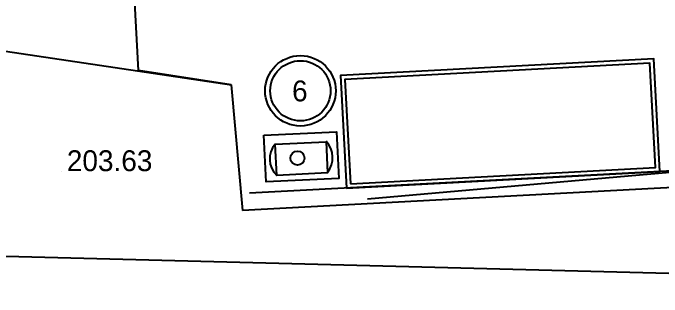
# Model space of a CAD drawing. Extents: x -31423 to 1909503, y -2344077 to 1640342.
# Drawn here: x 112482 to 143499, y -48707 to -35104 of the extents above; entities that cross this region are included whole.
import ezdxf

# ---------------------------------------------------------------- set-up
doc = ezdxf.new("R2010")
doc.units = 0
for name, color, linetype in [('Level 1', 7, 'Continuous'), ('Level 10', 7, 'Continuous'), ('Level 13', 7, 'Continuous'), ('Level 15', 7, 'Continuous'), ('Level 16', 7, 'Continuous'), ('Level 2', 7, 'Continuous'), ('Level 20', 7, 'Continuous'), ('Level 37', 7, 'Continuous')]:
    doc.layers.add(name, color=color, linetype=linetype)

# ---------------------------------------------------------------- blocks, each defined once
blk = doc.blocks.new('SC6460')
at = {"layer": 'Level 1'}
blk.add_line((0, 0), (0, 0), dxfattribs=at)

msp = doc.modelspace()

# ---------------------------------------------------------------- linework, layer by layer
at = {"layer": 'Level 1'}
for points in [[(98252, -54240), (100568, -35218), (122933, -38548)], [(129425, -44012), (156323, -41634)]]:
    msp.add_lwpolyline(points, dxfattribs=at)
at = {"layer": 'Level 10'}
msp.add_line((158113, -41919), (123788, -43736), dxfattribs=at)
at = {"layer": 'Level 13'}
for p, q in [((118473, -37865), (118126, -31318)), ((122913, -38545), (118473, -37865)), ((122913, -38545), (123449, -44555)), ((157438, -42756), (123449, -44555))]:
    msp.add_line(p, q, dxfattribs=at)
at = {"layer": 'Level 15'}
for points in [[(128415, -43491), (143392, -42699), (143107, -37306), (128129, -38099)], [(124473, -40958), (127943, -40790), (128052, -43028), (124582, -43196)]]:
    msp.add_lwpolyline(points, close=True, dxfattribs=at)
at = {"layer": 'Level 16'}
msp.add_lwpolyline([(128604, -43281), (143182, -42509), (142918, -37516), (128340, -38288)], close=True, dxfattribs=at)
at = {"layer": 'Level 2'}
msp.add_lwpolyline([(171781, -48285), (165505, 37066), (-14454, 27038), (2779, -43944), (171781, -48285)], dxfattribs=at)
at = {"layer": 'Level 20'}
for radius in [1687, 1441]:
    msp.add_circle((126219, -38832), radius, dxfattribs=at)
at = {"layer": 'Level 37'}
msp.add_lwpolyline([(125013, -41390), (127448, -41272), (127520, -42767), (125086, -42885)], close=True, dxfattribs=at)
msp.add_circle((126075, -42053), 336, dxfattribs=at)
for centre, radius, start, end in [((126589, -42042), 1168, 322.9032, 42.6512), ((125843, -42099), 1092, 139.4915, 226.063)]:
    msp.add_arc(centre, radius, start, end, dxfattribs=at)

# ---------------------------------------------------------------- block references
at = {"layer": 'Level 10', "xscale": 0.1, "yscale": 0.10000000000000002}
msp.add_blockref('SC6460', (114805, -42679), dxfattribs=at)

# ---------------------------------------------------------------- texts
at = {"layer": 'Level 10'}
msp.add_text('203.63', height=1000, dxfattribs=at).set_placement((115055, -42679))
at = {"layer": 'Level 20'}
msp.add_text('6', height=1000, dxfattribs=at).set_placement((125819, -39338))

doc.saveas('drawing.dxf')
